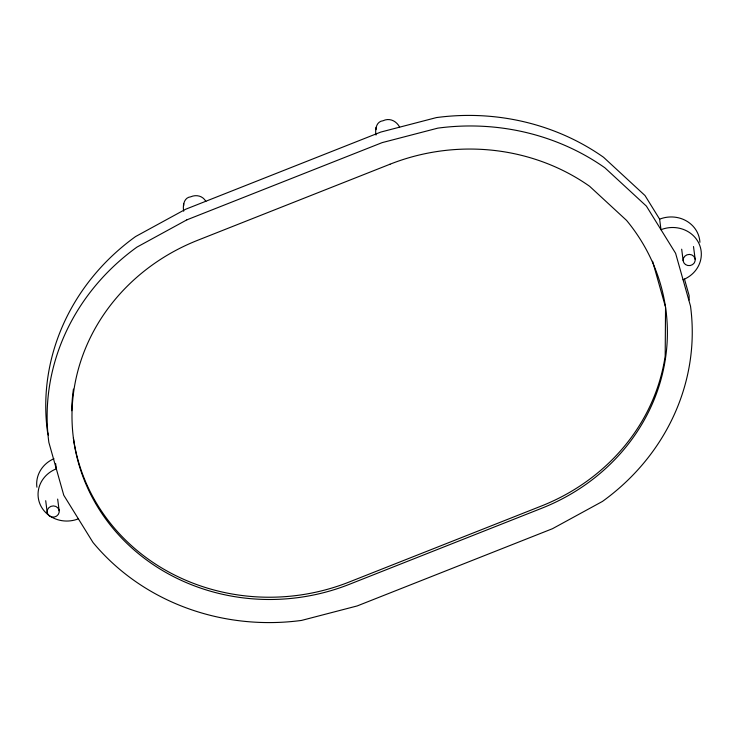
<?xml version="1.0" encoding="UTF-8"?>
<svg xmlns="http://www.w3.org/2000/svg" width="738" height="738" viewBox="0 0 738 738"><rect width="100%" height="100%" fill="white"/><g stroke="black" fill="none" stroke-linecap="round" stroke-linejoin="round"><path stroke-width="1.11" d="M183.688 211.216C182.637 205.662 183.78 197.535 190.708 196.815C196.363 194.334 202.858 195.893 205.874 201.437M376.011 135.054C374.95 129.519 376.149 121.475 383.031 120.755C389.664 117.573 396.334 120.995 399.627 127.056M183.707 205.681L183.716 203.596M376.02 129.63L376.039 127.545M665.547 307.183L665.187 356.039A201.778 186.935 -7.4 0 1 541.415 506L349.092 582.051A201.778 186.935 -7.4 0 1 73.394 437.966M689.107 300.015L689.135 295.587L684.477 279.075M683.056 279.711A29.335 27.177 -7.4 0 0 699.172 243.974A29.335 27.177 -7.4 0 0 660.999 229.702L659.624 219.158L645.021 195.561L603.518 157.249A226.677 209.998 -7.4 0 0 436.444 117.582L380.826 132.056L185.515 209.297L135.543 236.575A226.677 209.998 -7.4 0 0 47.49 431.868L48.422 435.171M652.586 261.243L665.242 306.086M693.499 246.529L695.168 259.213M57.656 499.091L59.188 510.724M55.627 463.556L56.319 468.833A29.335 27.177 -7.4 0 0 40.203 504.571A29.335 27.177 -7.4 0 0 78.376 518.842M681.681 249.186L683.176 260.828M45.701 500.696L47.186 512.329M659.624 219.158A29.335 27.177 -7.4 0 1 699.919 242.285M36.9 487.191A29.335 27.177 -7.4 0 1 53.948 458.704M71.715 410.715A201.778 186.935 -7.4 0 1 73.431 389.101M186.88 219.841L136.917 247.129A226.677 209.998 -7.4 0 0 48.865 442.413L63.772 495.253L92.979 542.439A226.677 209.998 -7.4 0 0 301.556 620.418L357.174 605.944L552.485 528.703L602.457 501.425A226.677 209.998 -7.4 0 0 690.51 306.132L675.602 253.3L646.396 206.114L604.883 167.794A226.677 209.998 -7.4 0 0 437.819 128.135L382.201 142.609L186.88 219.841M389.978 164.233L197.655 240.293A201.778 186.935 -7.4 0 0 86.807 486.139A201.778 186.935 -7.4 0 0 349.388 584.312L541.71 508.261A201.778 186.935 -7.4 0 0 626.571 220.404L589.616 186.29A201.778 186.935 -7.4 0 0 389.978 164.233M685.454 264.518A6.052 5.609 -7.4 0 0 695.159 260.68A6.052 5.609 -7.4 0 0 686.894 254.859A6.052 5.609 -7.4 0 0 685.454 264.518M49.474 516.028A6.052 5.609 -7.4 0 0 59.178 512.19A6.052 5.609 -7.4 0 0 50.913 506.369A6.052 5.609 -7.4 0 0 49.474 516.028"/></g></svg>
